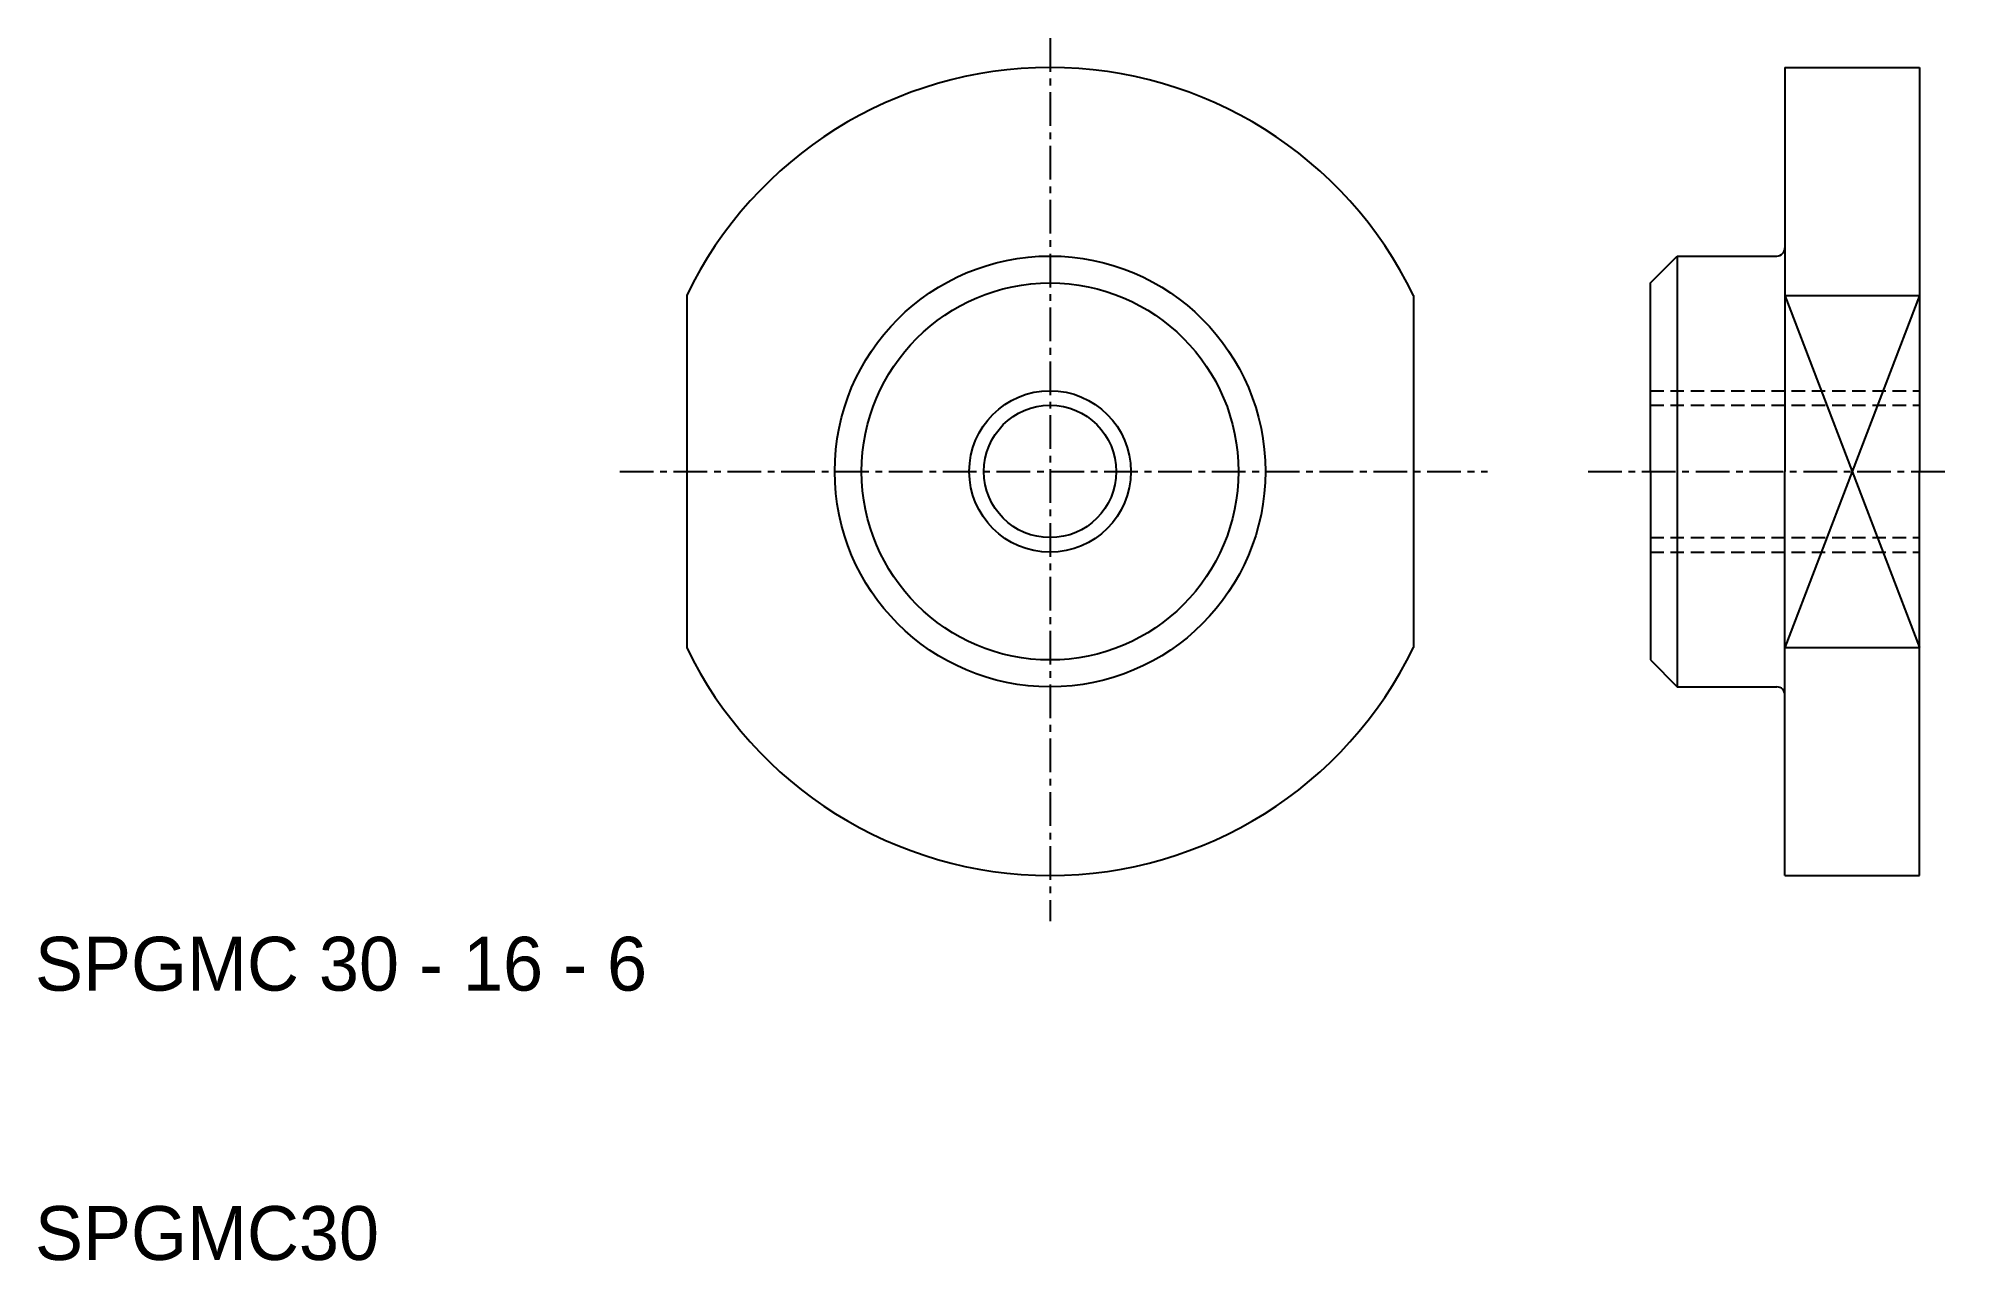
# Model space of a CAD drawing. Extents: x 10.1 to 81.2, y 10 to 55.4.
import ezdxf

# ---------------------------------------------------------------- set-up
doc = ezdxf.new("R2010")
doc.units = 0
doc.linetypes.add('CENTER', pattern=[2, 1.25, -0.25, 0.25, -0.25])
doc.linetypes.add('DASHED', pattern=[0.75, 0.5, -0.25])
doc.layers.get('0').update_dxf_attribs({"linetype": 'CONTINUOUS'})
doc.layers.add('CENTER', color=1, linetype='CENTER')

msp = doc.modelspace()

# ---------------------------------------------------------------- linework, layer by layer
at = {"color": 7, "linetype": 'CONTINUOUS'}
for p, q in [((75.015, 54.279), (75.015, 47.579)), ((75.015, 54.279), (80.015, 54.279)), ((80.015, 54.279), (80.015, 39.279)), ((70.015, 46.279), (71.015, 47.279)), ((71.015, 47.279), (71.015, 31.279)), ((71.015, 47.279), (74.715, 47.279)), ((75.015, 47.579), (75.015, 39.279)), ((70.015, 39.279), (70.015, 46.279)), ((34.213, 45.818), (34.213, 32.741)), ((61.213, 45.818), (61.213, 32.741)), ((75.015, 45.818), (80.015, 32.741)), ((80.015, 45.818), (75.015, 32.741)), ((75.015, 45.818), (80.015, 45.818)), ((70.015, 39.279), (70.015, 32.279)), ((75.015, 30.979), (75.015, 39.279)), ((80.015, 24.279), (80.015, 39.279)), ((75.015, 32.741), (80.015, 32.741)), ((70.015, 32.279), (71.015, 31.279)), ((71.015, 31.279), (74.715, 31.279)), ((75.015, 24.279), (75.015, 30.979)), ((75.015, 24.279), (80.015, 24.279))]:
    msp.add_line(p, q, dxfattribs=at)
at = {"color": 3, "linetype": 'DASHED'}
for p, q in [((70.015, 42.279), (80.015, 42.279)), ((70.015, 41.738), (80.015, 41.738)), ((70.015, 36.821), (80.015, 36.821)), ((70.015, 36.279), (80.015, 36.279))]:
    msp.add_line(p, q, dxfattribs=at)
at = {"color": 7, "linetype": 'CONTINUOUS'}
for radius in [8, 7, 2.458]:
    msp.add_circle((47.713, 39.279), radius, dxfattribs=at)
at = {"color": 3, "linetype": 'CONTINUOUS'}
msp.add_circle((47.713, 39.279), 3, dxfattribs=at)
at = {"color": 7, "linetype": 'CONTINUOUS'}
for centre, radius, start, end in [((47.713, 39.279), 15, 25.84193, 154.15807), ((74.715, 47.579), 0.3, 270, 0), ((47.713, 39.279), 15, 205.84193, 334.15807), ((74.715, 30.979), 0.3, 0, 90)]:
    msp.add_arc(centre, radius, start, end, dxfattribs=at)
at = {"layer": 'CENTER', "color": 1, "linetype": 'CENTER'}
for p, q in [((47.713, 55.365), (47.713, 22.581)), ((31.728, 39.279), (63.971, 39.279)), ((67.701, 39.279), (81.176, 39.279))]:
    msp.add_line(p, q, dxfattribs=at)

# ---------------------------------------------------------------- texts
at = {"color": 7, "linetype": 'CONTINUOUS'}
for s, p in [('SPGMC 30 - 16 - 6', (10, 20)), ('SPGMC30', (10, 10))]:
    msp.add_text(s, height=2, dxfattribs=at).set_placement(p)

doc.saveas('drawing.dxf')
